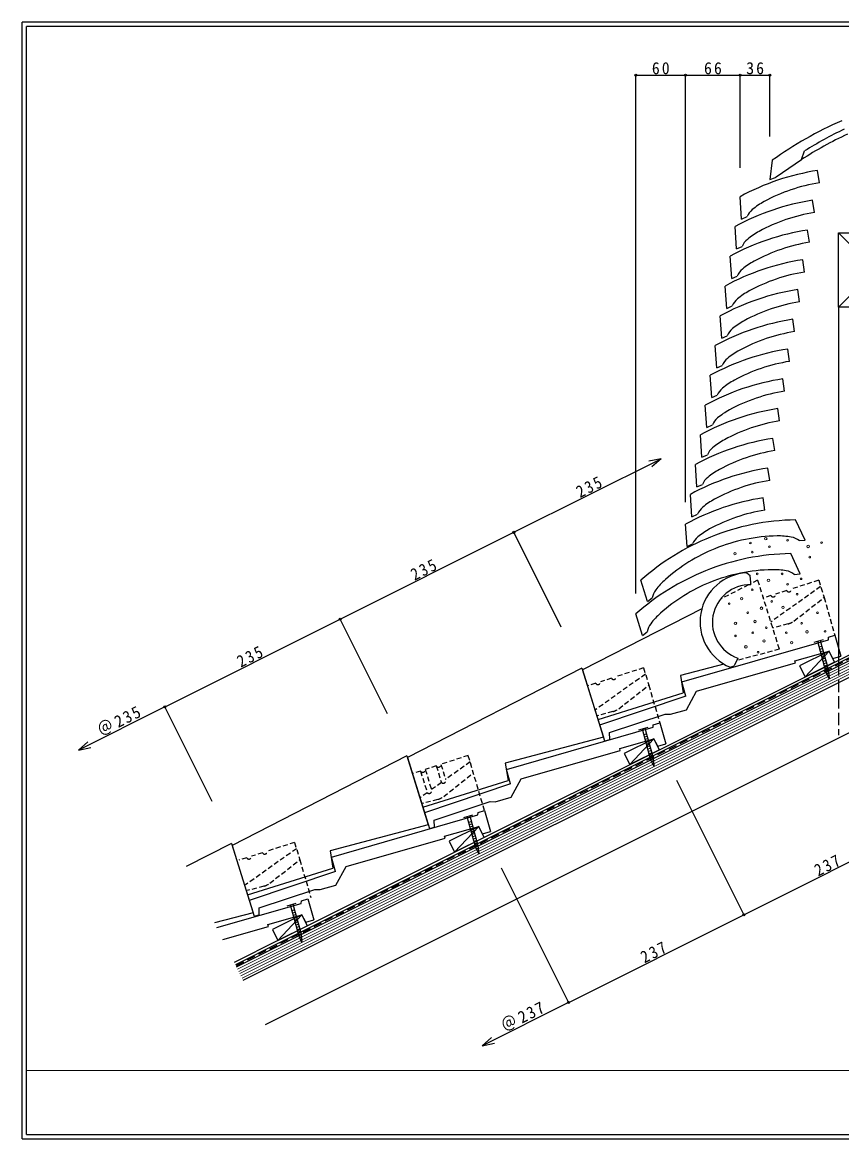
# Model space of a CAD drawing. Units: millimetres, scale not verified. Extents: x -1898 to 2142, y -2692 to 1538.
# Drawn here: x 152 to 1143, y -1252 to 98 of the extents above; entities that cross this region are included whole.
import ezdxf

# ---------------------------------------------------------------- set-up
doc = ezdxf.new("R2010")
doc.units = ezdxf.units.MM
doc.header["$LTSCALE"] = 5
doc.header["$PDMODE"] = 32
doc.header["$PDSIZE"] = 2.5
for name, pattern in [('DASHED1', [1.8, 1.2, -0.6]), ('DASHED2', [3, 2, -1]), ('DASHED3', [4, 3, -1])]:
    doc.linetypes.add(name, pattern=pattern)
doc.layers.add('0-A', color=2, linetype='Continuous', lineweight=25)
doc.styles.add('ＭＳ ゴシック', font='')
doc.styles.get('ＭＳ ゴシック').set_extended_font_data('MS Gothic')

msp = doc.modelspace()

# ---------------------------------------------------------------- linework, layer by layer
at = {"layer": '0-A', "color": 7}
for p, q in [((2141.806, 98.147), (151.807, 98.147)), ((151.807, -1251.853), (151.807, 98.147)), ((1109.756, -651.401), (1120.845, -648.353)), ((1113.613, -650.341), (1123.525, -686.394)), ((1115.468, -657.09), (1118.844, -656.163)), ((1116.264, -659.983), (1119.638, -659.055)), ((1127.836, -662.222), (1092.058, -680.111)), ((1117.059, -662.876), (1120.434, -661.948)), ((1117.855, -665.769), (1121.229, -664.84)), ((1118.65, -668.661), (1122.025, -667.733)), ((1119.445, -671.554), (1122.82, -670.626)), ((1120.24, -674.447), (1123.615, -673.519)), ((1134.544, -675.639), (1127.836, -662.222)), ((1134.544, -675.639), (1098.767, -693.528)), ((1121.035, -677.339), (1124.41, -676.411)), ((1121.831, -680.232), (1125.206, -679.304)), ((1122.626, -683.125), (1126.001, -682.197)), ((1123.421, -686.017), (1126.796, -685.089)), ((1127.862, -695.572), (1123.525, -686.394)), ((1124.826, -689.147), (1127.188, -688.498)), ((1126.128, -691.901), (1127.478, -691.529)), ((897.778, -757.392), (908.866, -754.344)), ((915.857, -768.213), (880.08, -786.102)), ((886.788, -799.518), (915.857, -768.213)), ((901.635, -756.332), (911.547, -792.385)), ((903.49, -763.081), (906.865, -762.154)), ((904.286, -765.974), (907.66, -765.047)), ((905.081, -768.867), (908.456, -767.939)), ((922.565, -781.629), (915.857, -768.213)), ((922.565, -781.629), (886.788, -799.518)), ((905.876, -771.76), (909.251, -770.832)), ((906.671, -774.652), (910.046, -773.724)), ((907.467, -777.545), (910.841, -776.617)), ((908.262, -780.438), (911.636, -779.51)), ((909.057, -783.33), (912.431, -782.402)), ((880.08, -786.102), (886.788, -799.518)), ((909.852, -786.223), (913.227, -785.295)), ((910.647, -789.116), (914.023, -788.188)), ((911.443, -792.008), (914.818, -791.08)), ((915.884, -801.563), (911.547, -792.385)), ((912.847, -795.138), (915.211, -794.489)), ((914.149, -797.892), (915.499, -797.521)), ((685.799, -863.383), (696.888, -860.335)), ((689.656, -862.323), (699.568, -898.376)), ((703.878, -874.204), (668.101, -892.093)), ((674.81, -905.509), (703.878, -874.204)), ((691.511, -869.072), (694.886, -868.144)), ((692.307, -871.965), (695.681, -871.037)), ((693.102, -874.858), (696.477, -873.93)), ((693.897, -877.75), (697.272, -876.822)), ((710.586, -887.62), (703.878, -874.204)), ((710.586, -887.62), (674.81, -905.509)), ((694.692, -880.643), (698.067, -879.715)), ((695.488, -883.536), (698.862, -882.608)), ((696.283, -886.428), (699.658, -885.5)), ((697.078, -889.321), (700.453, -888.393)), ((668.101, -892.093), (674.81, -905.509)), ((697.873, -892.214), (701.248, -891.286)), ((698.669, -895.107), (702.044, -894.179)), ((699.464, -897.999), (702.839, -897.071)), ((703.905, -907.554), (699.568, -898.376)), ((700.869, -901.129), (703.232, -900.479)), ((702.171, -903.883), (703.521, -903.511)), ((472.031, -970.269), (483.12, -967.22)), ((475.888, -969.208), (485.8, -1005.261)), ((490.111, -981.09), (454.333, -998.978)), ((461.042, -1012.394), (490.11, -981.089)), ((477.744, -975.957), (481.119, -975.03)), ((478.539, -978.85), (481.914, -977.923)), ((479.334, -981.743), (482.709, -980.815)), ((480.13, -984.636), (483.504, -983.708)), ((496.819, -994.506), (490.111, -981.09)), ((454.333, -998.978), (461.042, -1012.394)), ((496.819, -994.506), (461.042, -1012.394)), ((480.925, -987.529), (484.3, -986.6)), ((481.72, -990.421), (485.095, -989.493)), ((482.515, -993.314), (485.89, -992.386)), ((483.31, -996.207), (486.685, -995.279)), ((484.106, -999.099), (487.481, -998.172)), ((484.901, -1001.992), (488.276, -1001.064)), ((485.696, -1004.884), (489.071, -1003.957)), ((490.138, -1014.439), (485.8, -1005.261)), ((487.101, -1008.014), (489.464, -1007.365)), ((488.403, -1010.768), (489.753, -1010.397)), ((151.807, -1251.853), (2141.806, -1251.853))]:
    msp.add_line(p, q, dxfattribs=at)
at = {"layer": '0-A'}
for p, q in [((2136.806, 93.147), (156.806, 93.147)), ((156.806, -1246.853), (156.806, 93.147)), ((1094.405, -67.755), (1098.227, -57.32)), ((1059.062, -68.624), (1056.197, -92.103)), ((1063.839, -88.624), (1094.405, -67.755)), ((1116.003, -95.858), (1113.854, -81.006)), ((1021.944, -139.762), (1020.056, -112.753)), ((1110.003, -131.858), (1107.853, -117.006)), ((1021.944, -139.762), (1028.585, -136.779)), ((1015.944, -175.761), (1014.055, -148.753)), ((1104.003, -167.857), (1101.853, -153.006)), ((1015.944, -175.761), (1022.585, -172.779)), ((1009.943, -211.761), (1008.055, -184.754)), ((1098.003, -203.858), (1095.853, -189.006)), ((1009.943, -211.761), (1016.585, -208.78)), ((1003.943, -247.762), (1002.055, -220.754)), ((1092.003, -239.857), (1089.853, -225.006)), ((1003.943, -247.762), (1010.585, -244.779)), ((997.944, -283.761), (996.055, -256.754)), ((1086.002, -275.857), (1083.853, -261.006)), ((997.944, -283.761), (1004.584, -280.779)), ((991.943, -319.762), (990.055, -292.754)), ((1080.002, -311.842), (1077.853, -296.991)), ((991.943, -319.762), (998.584, -316.78)), ((985.943, -355.746), (984.055, -328.739)), ((1074.002, -347.827), (1071.853, -332.976)), ((985.943, -355.746), (992.585, -352.765)), ((979.943, -391.731), (978.055, -364.724)), ((1068.002, -383.812), (1065.852, -368.96)), ((979.943, -391.731), (986.584, -388.749)), ((973.943, -427.716), (972.054, -400.708)), ((1062.001, -419.797), (1059.852, -404.945)), ((973.943, -427.716), (980.584, -424.734)), ((967.942, -463.7), (966.054, -436.693)), ((1056.001, -455.781), (1053.852, -440.93)), ((967.942, -463.7), (974.584, -460.719)), ((961.942, -499.685), (960.054, -472.678)), ((1050.001, -491.766), (1047.852, -476.915)), ((961.942, -499.685), (968.584, -496.704)), ((955.942, -535.67), (954.054, -508.662)), ((1098.997, -527.943), (1087.326, -503.514)), ((955.942, -535.67), (962.583, -532.688)), ((1091.748, -528.622), (1098.997, -527.943)), ((1092.997, -568.72), (1081.326, -544.291)), ((907.998, -602.405), (900.054, -576.523)), ((1028.217, -567.579), (1032.149, -570.733)), ((1085.749, -569.399), (1092.997, -568.72)), ((907.998, -602.405), (913.793, -598)), ((973.862, -611.06), (829.592, -685.082)), ((901.998, -643.182), (894.055, -617.3)), ((901.998, -643.182), (907.793, -638.777)), ((1017.329, -670.606), (1012.875, -680.042)), ((1086.5, -674.073), (1127.835, -662.222)), ((1087.191, -676.475), (1086.5, -674.073)), ((1132.514, -671.286), (1127.835, -662.222)), ((1132.514, -671.286), (1142.128, -668.527)), ((828.757, -682.739), (617.614, -791.072)), ((829.592, -685.082), (856.288, -770.757)), ((1000.6, -677.865), (947.982, -691.906)), ((967.452, -710.8), (1087.191, -676.475)), ((1008.101, -681.661), (1012.875, -680.042)), ((947.982, -691.906), (951.365, -712.845)), ((954.546, -716.582), (949.585, -699.277)), ((848.254, -744.973), (951.365, -712.845)), ((955.11, -733.065), (967.452, -710.8)), ((954.546, -716.582), (850.182, -751.702)), ((862.141, -760.757), (929.565, -738.308)), ((929.565, -738.308), (935.884, -738.576)), ((935.884, -738.576), (955.11, -733.065)), ((856.288, -770.757), (862.423, -768.999)), ((862.423, -768.999), (862.141, -760.757)), ((874.522, -780.064), (915.857, -768.213)), ((920.535, -777.276), (915.857, -768.213)), ((755.474, -816.791), (875.212, -782.466)), ((875.212, -782.466), (874.522, -780.064)), ((920.535, -777.276), (930.149, -774.518)), ((616.786, -788.751), (405.646, -897.129)), ((617.614, -791.072), (644.309, -876.748)), ((736.004, -797.897), (739.386, -818.836)), ((742.567, -822.573), (737.607, -805.268)), ((636.275, -850.964), (739.386, -818.836)), ((742.567, -822.573), (638.204, -857.693)), ((743.132, -839.056), (755.474, -816.791)), ((650.163, -866.747), (717.587, -844.298)), ((717.587, -844.298), (723.906, -844.567)), ((723.906, -844.567), (743.132, -839.056)), ((703.18, -857.256), (710.755, -855.084)), ((710.87, -855.051), (718.177, -880.523)), ((644.309, -876.748), (650.445, -874.989)), ((650.445, -874.989), (650.163, -866.747)), ((662.552, -886.077), (703.885, -874.22)), ((708.565, -883.281), (703.885, -874.22)), ((543.51, -922.827), (663.241, -888.479)), ((663.241, -888.479), (662.552, -886.077)), ((708.565, -883.281), (718.177, -880.523)), ((404.786, -894.705), (350.208, -922.708)), ((404.786, -894.705), (430.931, -978.572)), ((405.646, -897.129), (424.317, -957.019)), ((524.036, -903.934), (527.423, -924.874)), ((530.605, -928.609), (525.641, -911.307)), ((424.317, -957.019), (527.423, -924.874)), ((530.605, -928.609), (426.4, -963.696)), ((531.171, -945.092), (543.51, -922.827)), ((424.317, -957.019), (432.356, -982.802)), ((438.208, -972.801), (505.628, -950.339)), ((505.628, -950.339), (511.947, -950.608)), ((511.947, -950.608), (531.171, -945.092)), ((387.137, -996.565), (489.275, -967.285)), ((489.275, -967.285), (489.409, -964.125)), ((430.931, -978.572), (384.355, -991.001)), ((432.356, -982.802), (438.491, -981.041)), ((438.491, -981.041), (438.208, -972.801)), ((448.775, -992.941), (490.111, -981.09)), ((494.789, -990.153), (490.111, -981.09)), ((394.416, -1011.123), (449.466, -995.342)), ((449.466, -995.342), (448.775, -992.941)), ((494.789, -990.153), (504.403, -987.394)), ((156.806, -1246.853), (2136.806, -1246.853))]:
    msp.add_line(p, q, dxfattribs=at)
at = {"layer": '0-A', "color": 6}
for p, q in [((894.054, 34.154), (954.054, 34.154)), ((894.054, -592.611), (894.054, 34.154)), ((954.054, 34.154), (1020.197, 34.154)), ((954.054, -481.948), (954.054, 34.154)), ((1020.197, 34.154), (1056.197, 34.154)), ((1020.197, -77.996), (1020.197, 34.154)), ((1056.197, -39.865), (1056.197, 34.154)), ((924.488, -429.569), (909.793, -432.576)), ((803.776, -633.17), (746.478, -518.575)), ((593.587, -738.266), (536.289, -623.672)), ((381.608, -844.257), (324.31, -729.663)), ((219.854, -781.891), (234.549, -778.884)), ((943.085, -818.195), (1024.598, -981.219)), ((731.105, -924.186), (812.62, -1087.211)), ((708.164, -1139.438), (722.859, -1136.431))]:
    msp.add_line(p, q, dxfattribs=at)
at = {"layer": '0-A', "color": 3}
for p, q in [((1139.197, -156.374), (1229.197, -246.374)), ((1139.197, -246.374), (1139.197, -676.697)), ((461.042, -1012.394), (1173.464, -656.179)), ((462.383, -1015.078), (1174.805, -658.862)), ((410.933, -1044.157), (1176.147, -661.544)), ((418.983, -1060.257), (1184.197, -677.644)), ((445.816, -1113.922), (1184.197, -744.727)), ((461.042, -1012.394), (408.25, -1038.791)), ((462.383, -1015.078), (409.592, -1041.474))]:
    msp.add_line(p, q, dxfattribs=at)
at = {"layer": '0-A', "linetype": 'DASHED1'}
for p, q in [((1041.346, -576.435), (1033.067, -580.683)), ((1041.346, -576.435), (1067.447, -660.027)), ((1115.208, -576.441), (1082.227, -587.23)), ((1115.208, -576.441), (1121.738, -597.404)), ((1030.225, -582.141), (996.257, -599.569)), ((1117.545, -584.093), (1057.19, -627.176)), ((1076.504, -589.039), (1063.152, -593.25)), ((1057.43, -595.058), (1048.082, -598.007)), ((1085.329, -625.857), (1121.64, -597.483)), ((1121.738, -597.404), (1134.823, -643.055)), ((1078.093, -629.443), (1059.427, -634.342)), ((1067.447, -660.027), (1015.82, -673.804)), ((903.23, -682.432), (870.249, -693.221)), ((903.23, -682.432), (909.76, -703.395)), ((845.451, -701.049), (835.914, -704.058)), ((905.567, -690.084), (844.077, -733.977)), ((864.526, -695.03), (851.173, -699.241)), ((873.351, -731.848), (909.661, -703.473)), ((909.76, -703.395), (922.844, -749.046)), ((866.114, -735.433), (845.919, -740.734)), ((691.221, -788.376), (658.242, -799.172)), ((693.494, -796.093), (663.937, -817.439)), ((710.87, -855.051), (691.221, -788.376)), ((633.53, -807.262), (624.025, -810.373)), ((652.539, -801.04), (639.233, -805.395)), ((639.233, -805.395), (646.837, -829.789)), ((652.539, -801.04), (658.849, -821.281)), ((658.242, -799.172), (663.937, -817.439)), ((661.618, -837.956), (697.477, -809.61)), ((658.806, -821.144), (646.837, -829.789)), ((654.399, -841.583), (634.235, -846.994)), ((483.398, -901.172), (421.908, -945.065)), ((481.061, -893.52), (448.08, -904.309)), ((481.061, -893.52), (487.591, -914.482)), ((423.282, -912.137), (413.745, -915.145)), ((442.357, -906.117), (429.005, -910.328)), ((451.182, -942.936), (487.493, -914.561)), ((487.591, -914.482), (500.676, -960.133)), ((443.945, -946.521), (423.751, -951.822))]:
    msp.add_line(p, q, dxfattribs=at)
at = {"layer": '0-A', "color": 6, "linetype": 'DASHED2'}
msp.add_line((1170.78, -662.551), (410.262, -1042.815), dxfattribs=at)
at = {"layer": '0-A', "color": 4, "lineweight": 9}
for p, q in [((412.275, -1046.84), (1177.488, -664.228)), ((413.617, -1049.524), (1178.83, -666.911)), ((414.958, -1052.207), (1180.172, -669.595)), ((416.3, -1054.89), (1181.513, -672.278)), ((417.642, -1057.574), (1182.855, -674.961)), ((156.806, -1169.493), (2136.806, -1169.493))]:
    msp.add_line(p, q, dxfattribs=at)
at = {"layer": '0-A', "color": 3, "linetype": 'DASHED3'}
msp.add_line((1139.197, -676.697), (1139.197, -763.904), dxfattribs=at)
at = {"layer": '0-A'}
for points in [[(1056.197, -92.103), (1062.883, -89.494), (1063.839, -88.624)], [(1033.199, -582.117), (1032.949, -579.412), (1032.149, -570.733)], [(949.585, -699.277), (1127, -648.418), (1127.134, -645.258)], [(1127.134, -645.258), (1134.823, -643.055), (1142.128, -668.527)], [(828.757, -682.739), (854.765, -766.206), (736.004, -797.897)], [(737.607, -805.268), (915.022, -754.409), (915.156, -751.249)], [(915.156, -751.249), (922.844, -749.046), (930.149, -774.518)], [(616.786, -788.751), (642.795, -872.226), (524.036, -903.934)], [(525.641, -911.307), (703.046, -860.416), (703.18, -857.256)], [(489.409, -964.125), (497.098, -961.922), (504.403, -987.394)]]:
    msp.add_lwpolyline(points, dxfattribs=at)
at = {"layer": '0-A', "color": 3}
msp.add_lwpolyline([(1139.197, -246.374), (1139.197, -156.374), (1229.197, -156.374), (1229.197, -246.374), (1139.197, -246.374), (1229.197, -156.374)], dxfattribs=at)
at = {"layer": '0-A', "color": 6}
for points in [[(326.099, -728.768), (536.289, -623.672), (746.478, -518.575), (924.488, -429.569), (913.265, -439.521)], [(324.31, -729.663), (219.854, -781.891), (231.077, -771.939)], [(814.408, -1086.316), (1024.598, -981.219), (1234.788, -876.122)], [(812.619, -1087.21), (708.164, -1139.438), (719.387, -1129.487)]]:
    msp.add_lwpolyline(points, dxfattribs=at)
at = {"layer": '0-A', "color": 7}
for points in [[(1116.988, -649.413), (1126.899, -685.466), (1127.862, -695.572)], [(1092.058, -680.111), (1098.767, -693.528), (1127.835, -662.222)], [(905.009, -755.404), (914.921, -791.457), (915.884, -801.563)], [(693.031, -861.395), (702.942, -897.447), (703.905, -907.554)], [(479.263, -968.281), (489.174, -1004.333), (490.138, -1014.439)]]:
    msp.add_lwpolyline(points, dxfattribs=at)
at = {"layer": '0-A', "linetype": 'DASHED1'}
msp.add_lwpolyline([(633.53, -807.262), (641.708, -833.494), (632.354, -840.249)], dxfattribs=at)
at = {"layer": '0-A', "color": 4, "lineweight": 9}
for centre, radius in [((1051.2, -526.338), 1.5), ((1032.656, -531.559), 1), ((1055.664, -535.942), 1), ((1077.575, -528.273), 1), ((1102.474, -535.66), 1.5), ((1118.66, -531.012), 1), ((1013.909, -544.465), 1.5), ((1034.848, -542.515), 1), ((1104.417, -548.541), 1), ((1040.873, -568.809), 1), ((1054.546, -576.759), 1.5), ((1071.002, -568.809), 1), ((1077.575, -581.409), 1), ((1094.009, -574.835), 1), ((1034.848, -587.982), 1), ((1089.079, -593.46), 1), ((1006.91, -604.964), 1), ((1022.003, -598.932), 1.5), ((1058.403, -602.225), 1), ((1029.369, -615.92), 1), ((1045.963, -610.375), 1.5), ((1072.067, -609.379), 1.5), ((1113.73, -615.92), 1), ((1014.493, -628.614), 1.5), ((1038.103, -626.361), 1.5), ((1051.829, -633.997), 1), ((1094.557, -628.519), 1), ((1014.579, -643.857), 1), ((1035.395, -640.023), 1), ((1075.932, -640.023), 1), ((1101.1, -638.96), 1.5), ((1123.042, -638.379), 1), ((1027.147, -657.037), 1.5), ((1049.059, -649.916), 1.5), ((1082.474, -652.107), 1.5), ((1041.969, -663.578), 1)]:
    msp.add_circle(centre, radius, dxfattribs=at)
at = {"layer": '0-A'}
for centre, radius, start, end in [((1158.423, -367.119), 289.564, 98.85405, 118.54482), ((1148.982, -301.898), 208.663, 99.09355, 118.56778), ((1152.422, -403.119), 289.564, 98.85405, 118.54482), ((1092.237, -197.682), 90, 118.56778, 129.54671), ((1049.201, -145.561), 22.408, 129.54668, 156.92668), ((1142.981, -337.898), 208.663, 99.09355, 118.56778), ((1146.422, -439.119), 289.564, 98.85405, 118.54482), ((1086.237, -233.681), 90, 118.56778, 129.54671), ((1043.201, -181.561), 22.408, 129.54668, 156.92668), ((1136.981, -373.898), 208.663, 99.09355, 118.56778), ((1140.422, -475.119), 289.564, 98.85405, 118.54482), ((1037.2, -217.561), 22.408, 129.54668, 156.92668), ((1080.237, -269.682), 90, 118.56778, 129.54671), ((1130.981, -409.898), 208.663, 99.09355, 118.56778), ((1134.422, -511.119), 289.564, 98.85405, 118.54482), ((1074.236, -305.682), 90, 118.56778, 129.54671), ((1031.2, -253.561), 22.408, 129.54668, 156.92668), ((1124.981, -445.898), 208.663, 99.09355, 118.56778), ((1128.422, -547.12), 289.564, 98.85405, 118.54482), ((1068.236, -341.682), 90, 118.56778, 129.54671), ((1025.2, -289.561), 22.408, 129.54668, 156.92668), ((1118.981, -481.898), 208.663, 99.09355, 118.56778), ((1122.422, -583.104), 289.564, 98.85405, 118.54482), ((1019.2, -325.562), 22.408, 129.54668, 156.92668), ((1062.237, -377.682), 90, 118.56778, 129.54671), ((1112.981, -517.883), 208.663, 99.09355, 118.56778), ((1116.422, -619.089), 289.564, 98.85405, 118.54482), ((1056.236, -413.667), 90, 118.56778, 129.54671), ((1013.2, -361.546), 22.408, 129.54668, 156.92668), ((1106.981, -553.868), 208.663, 99.09355, 118.56778), ((1110.421, -655.074), 289.564, 98.85405, 118.54482), ((1050.236, -449.651), 90, 118.56778, 129.54671), ((1007.2, -397.531), 22.408, 129.54668, 156.92668), ((1100.98, -589.852), 208.663, 99.09355, 118.56778), ((1104.421, -691.058), 289.564, 98.85405, 118.54482), ((1001.2, -433.516), 22.408, 129.54668, 156.92668), ((1044.236, -485.636), 90, 118.56778, 129.54671), ((1094.98, -625.837), 208.663, 99.09355, 118.56778), ((1098.421, -727.043), 289.564, 98.85405, 118.54482), ((1038.236, -521.621), 90, 118.56778, 129.54671), ((995.199, -469.5), 22.408, 129.54668, 156.92668), ((1088.98, -661.822), 208.663, 99.09355, 118.56778), ((1092.421, -763.028), 289.564, 98.85405, 118.54482), ((1032.235, -557.605), 90, 118.56778, 129.54671), ((989.199, -505.485), 22.408, 129.54668, 156.92668), ((1082.98, -697.807), 208.663, 99.09355, 118.56778), ((1092.33, -793.034), 289.564, 90.99025, 111.91638), ((1092.33, -793.035), 289.564, 111.91629, 131.60707), ((983.199, -541.47), 22.408, 129.54668, 156.92668), ((1026.235, -593.59), 90, 118.56778, 129.54671), ((1068.393, -731.634), 208.663, 90.96725, 112.15588), ((1066.39, -612.988), 90, 79.98834, 90.96727), ((1078.141, -546.426), 22.408, 52.60835, 79.98836), ((1068.393, -731.635), 208.663, 112.15579, 131.63004), ((1086.33, -833.811), 289.564, 90.99025, 111.91638), ((1086.33, -833.812), 289.564, 111.91629, 131.60707), ((1062.393, -772.411), 208.663, 90.96725, 112.15588), ((1060.39, -653.765), 90, 79.98834, 90.96727), ((1072.141, -587.203), 22.408, 52.60835, 79.98836), ((989.562, -642.94), 90, 131.63005, 142.60898), ((1062.393, -772.412), 208.663, 112.15579, 131.63004), ((1031.103, -626.903), 59.393, 92.78564, 247.21436), ((935.86, -601.895), 22.408, 142.60902, 169.98903), ((1032.086, -627.584), 45.481, 88.59738, 251.06808), ((983.562, -683.717), 90, 131.63005, 142.60898), ((929.86, -642.672), 22.408, 142.60902, 169.98903)]:
    msp.add_arc(centre, radius, start, end, dxfattribs=at)
at = {"layer": '0-A', "linetype": 'DASHED1'}
for centre, radius, start, end in [((1060.122, -593.629), 3.05, 207.90208, 7.12698), ((1079.197, -587.609), 3.051, 207.90919, 7.11966), ((1073.015, -610.098), 20, 284.70654, 308.00916), ((848.144, -699.62), 3.05, 207.90208, 7.12698), ((867.219, -693.599), 3.051, 207.90919, 7.11966), ((861.037, -716.089), 20, 284.70654, 308.00916), ((636.209, -805.805), 3.05, 208.51384, 7.73874), ((655.218, -799.582), 3.051, 208.52095, 7.73141), ((661.013, -818.795), 3.223, 226.78456, 24.89027), ((643.914, -831.145), 3.222, 226.77782, 24.89786), ((649.215, -822.265), 20, 285.0228, 308.32541), ((445.051, -904.687), 3.051, 207.90919, 7.11966), ((425.976, -910.707), 3.05, 207.90208, 7.12698), ((438.868, -927.177), 20, 284.70654, 308.00916)]:
    msp.add_arc(centre, radius, start, end, dxfattribs=at)
at = {"layer": '0-A'}
for centre, start_param, end_param in [((1353.064, -411.271), 5.16771895, 5.37549292), ((1369.311, -423.297), 5.18950574, 5.32570406), ((1368.207, -415.976), 5.19636551, 5.31315019)]:
    msp.add_ellipse(centre, major_axis=(-477.612, 0), ratio=0.9103, start_param=start_param, end_param=end_param, dxfattribs=at)
at = {"layer": '0-A', "color": 6}
for p in [(894.054, 34.154), (954.054, 34.154), (1020.197, 34.154), (1056.197, 34.154), (746.478, -518.575), (536.289, -623.672), (324.31, -729.663), (1024.598, -981.219), (812.619, -1087.21)]:
    msp.add_point(p, dxfattribs=at)

# ---------------------------------------------------------------- texts
at = {"layer": '0-A', "color": 3, "char_height": 14.66, "attachment_point": 7, "style": 'ＭＳ ゴシック'}
for s, insert in [('\\T1.27;\\W0.95;60', (913.429, 35.155)), ('\\T1.27;\\W0.95;66', (976.5, 35.155)), ('\\T1.27;\\W0.95;36', (1027.572, 35.155))]:
    msp.add_mtext(s, dxfattribs=dict(at, insert=insert))
for s, insert, rotation in [('\\T1.27;\\W0.9;235', (826.529, -477.431), 26.565), ('\\T1.27;\\W0.9;235', (626.402, -577.496), 26.565), ('\\T1.27;\\W0.9;235', (416.212, -682.593), 26.565), ('\\T1.21;\\W0.95;＠235', (247.837, -766.782), 26.565), ('\\T1.27;\\W0.9;237', (1114.711, -935.044), 26.565), ('\\T1.27;\\W0.9;237', (904.521, -1040.14), 26.565), ('\\T1.21;\\W0.95;＠237', (736.147, -1124.329), 26.566)]:
    msp.add_mtext(s, dxfattribs=dict(at, insert=insert, rotation=rotation))

doc.saveas('drawing.dxf')
